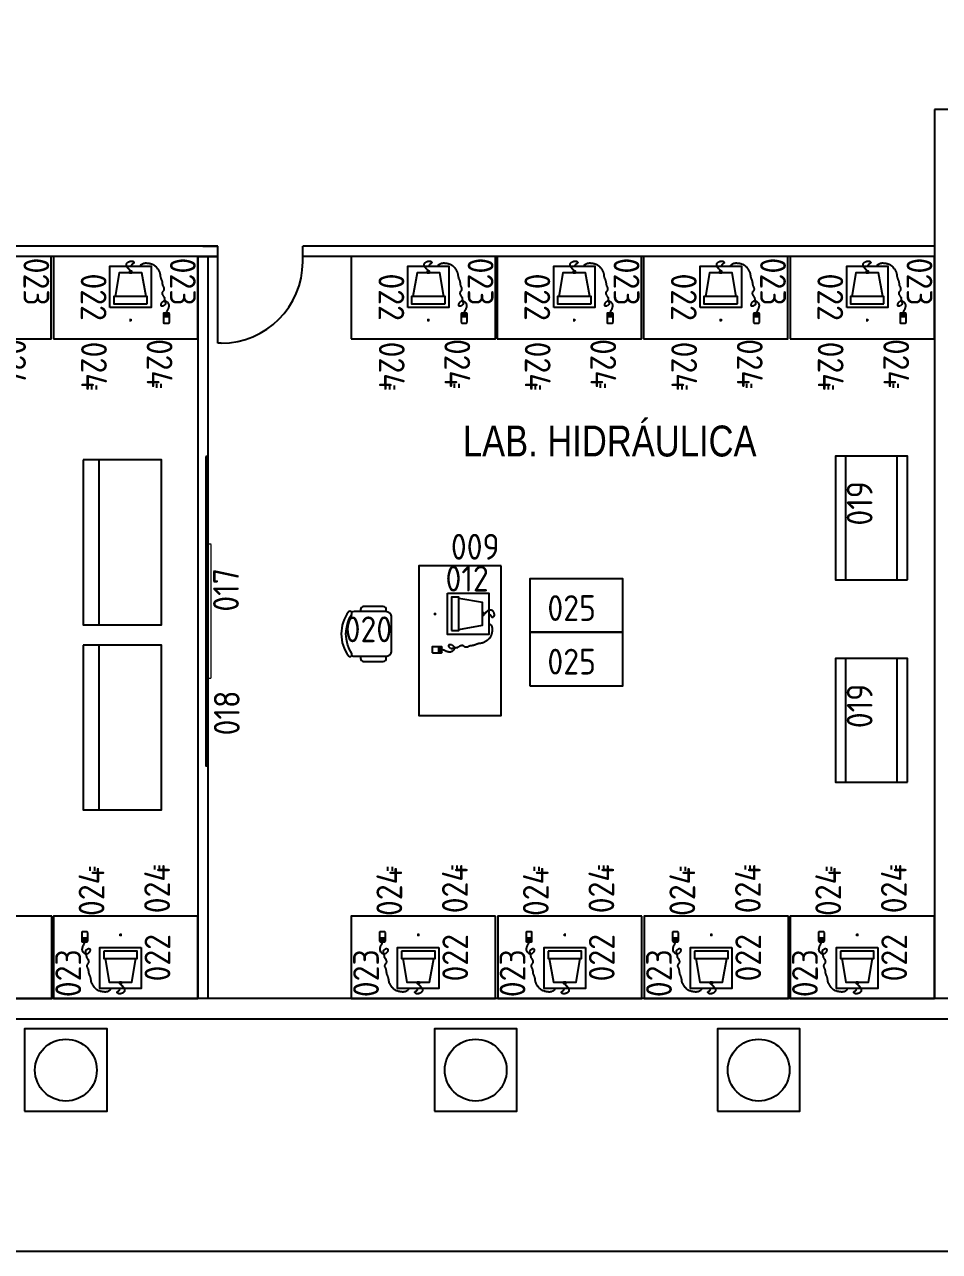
# Model space of a CAD drawing. Header units: millimetres. Extents: x 18768 to 1484868, y -11027 to 520152.
# Drawn here: x 1420525 to 1429404, y 136290 to 148195 of the extents above; entities that cross this region are included whole.
import ezdxf
from ezdxf.enums import TextEntityAlignment as Align

# ---------------------------------------------------------------- set-up
doc = ezdxf.new("R2010")
doc.units = ezdxf.units.MM
doc.linetypes.add('HIDDEN', pattern=[0.375, 0.25, -0.125])
for name, color, linetype in [('L025-CONTORNO', 7, 'Continuous'), ('L025-TEXTO', 7, 'Continuous'), ('L035-ARRANJO-ADQUIRIR', 102, 'Continuous'), ('L035-ARRANJO-EXISTENTE', 180, 'Continuous'), ('L035-TEXTO', 40, 'Continuous'), ('PAREDES', 7, 'Continuous')]:
    doc.layers.add(name, color=color, linetype=linetype)
doc.layers.add('L035-DEMOLIÇÃO', color=40, linetype='Continuous', plot=False)
doc.styles.add('ISO-CP--25', font='isocp.shx', dxfattribs={"height": 250})
doc.styles.get("Standard").update_dxf_attribs({"font": 'arial.ttf'})

# ---------------------------------------------------------------- blocks, each defined once
blk = doc.blocks.new('BL_SENAI_id9370710520')
at = {"layer": 'L035-ARRANJO-ADQUIRIR', "color": 0}
for p, q in [((499, 247), (499, 164)), ((502, 247), (502, 224)), ((519, 247), (502, 247)), ((550, 253), (506, 253)), ((519, 224), (519, 247)), ((520, 247), (520, 224)), ((536, 247), (520, 247)), ((536, 224), (536, 247)), ((538, 247), (538, 224)), ((554, 247), (538, 247)), ((554, 224), (554, 247)), ((557, 164), (557, 247)), ((193, 186), (169, 186)), ((181, 174), (181, 198)), ((499, 221), (557, 221)), ((499, 220), (557, 220)), ((502, 224), (519, 224)), ((506, 157), (550, 157)), ((520, 224), (536, 224)), ((538, 224), (554, 224))]:
    blk.add_line(p, q, dxfattribs=at)
for points in [[(181, 660), (180, 665), (178, 669), (175, 672), (173, 675), (170, 677), (168, 678), (165, 679), (163, 681), (162, 682), (161, 683), (160, 685), (160, 686), (159, 688), (159, 689), (159, 690), (158, 691), (157, 692), (156, 693), (154, 694), (152, 695), (151, 696), (149, 697), (147, 699), (146, 701), (144, 703), (143, 706), (142, 709), (141, 712), (141, 716), (141, 719), (141, 723), (141, 726), (141, 729), (142, 732), (143, 735), (145, 737), (146, 740), (148, 742), (150, 744), (152, 746), (154, 747), (156, 749), (159, 750), (161, 751), (163, 752), (166, 753), (168, 754), (170, 755), (172, 755), (174, 756), (176, 757), (178, 757), (180, 758), (181, 758), (183, 758), (185, 759), (186, 759), (188, 759), (190, 759), (191, 759), (193, 759), (195, 759), (196, 758), (198, 758), (200, 757), (202, 757), (203, 756), (205, 755), (206, 754), (208, 753), (209, 751), (210, 750), (211, 749), (212, 748), (213, 746), (214, 745), (214, 744), (214, 743), (214, 742), (214, 741), (213, 739), (212, 738), (211, 737), (210, 737), (209, 736), (208, 735), (206, 734), (205, 733), (204, 732), (202, 732), (201, 731), (199, 730), (198, 729), (196, 728), (195, 727), (194, 726), (193, 724), (192, 723), (191, 721), (190, 719), (189, 716), (187, 714), (184, 711), (181, 708)], [(276, 708), (280, 717), (284, 724), (290, 729), (296, 733), (302, 736), (308, 738), (315, 740), (321, 740), (327, 741), (334, 741), (340, 740), (345, 740), (351, 739), (357, 738), (362, 737), (368, 736), (374, 735), (379, 733), (385, 731), (390, 730), (395, 728), (400, 725), (405, 723), (410, 720), (414, 716), (418, 713), (422, 709), (426, 705), (430, 700), (434, 696), (437, 691), (441, 686), (444, 681), (448, 676), (451, 670), (454, 665), (457, 659), (460, 654), (462, 649), (464, 644), (465, 639), (466, 634), (467, 629), (467, 624), (468, 619), (469, 614), (469, 610), (470, 605), (472, 600), (473, 595), (475, 590), (477, 586), (479, 581), (481, 575), (483, 570), (485, 565), (486, 560), (487, 554), (488, 549), (489, 544), (489, 538), (490, 533), (491, 528), (492, 524), (493, 519), (495, 515), (497, 511), (499, 507), (500, 504), (502, 500), (503, 497), (504, 494), (504, 490), (504, 487), (504, 484), (503, 480), (502, 477), (501, 474), (499, 471), (498, 469), (496, 466), (494, 464), (492, 461), (490, 459), (489, 456), (488, 454), (487, 451), (486, 448), (487, 445), (487, 441), (488, 438), (490, 434), (492, 431), (493, 427), (495, 424), (497, 420), (499, 417), (501, 415), (503, 412), (505, 410), (506, 408), (507, 406), (508, 405), (509, 404), (509, 404), (509, 403), (509, 403), (509, 403), (508, 403), (508, 402), (508, 401), (508, 398), (509, 395), (510, 391), (510, 387), (511, 382), (513, 377), (514, 372), (515, 366), (516, 362), (517, 357), (518, 354), (519, 350), (519, 347), (519, 344), (518, 341), (517, 338), (515, 335), (513, 333), (510, 330), (506, 327), (502, 325), (499, 323), (495, 321), (491, 320), (488, 320), (485, 320), (482, 321), (480, 322), (479, 324), (478, 326), (477, 329), (477, 332), (477, 334), (477, 337), (478, 341), (478, 344), (480, 347), (481, 350), (483, 353), (485, 356), (487, 359), (490, 362), (493, 365), (496, 368), (499, 370), (502, 372), (506, 373), (510, 373), (515, 372), (520, 371), (525, 369), (530, 366), (535, 362), (539, 358), (543, 353), (547, 348), (549, 342), (551, 336), (552, 330), (552, 324), (551, 318), (550, 312), (548, 306), (546, 300), (544, 294), (541, 289), (538, 284), (536, 278), (533, 273), (531, 268), (529, 262), (528, 256), (528, 253)], [(331, 415), (291, 645), (71, 645), (31, 415)]]:
    blk.add_lwpolyline(points, dxfattribs=at)
for points in [[(-19, 308), (-19, 708), (381, 708), (381, 308)], [(170, 645), (192, 645), (192, 660), (170, 660)], [(343, 345), (343, 415), (18, 415), (18, 345)]]:
    blk.add_lwpolyline(points, close=True, dxfattribs=at)
for centre, start, end in [((506, 247), 90, 180), ((550, 247), 0, 90), ((506, 164), 180, 270), ((550, 164), 270, 0)]:
    blk.add_arc(centre, 6.72, start, end, dxfattribs=at)
at = {"layer": 'L025-TEXTO', "style": 'ISO-CP--25'}
blk.add_attdef('rmp_mt_codmaterial', (15, 15), '', height=40, dxfattribs=at)
at = {"layer": 'L025-TEXTO', "style": 'ISO-CP--25', "flags": 1}
for tag in ['rmp_mt_nomeunid', 'rmp_mt_potencia', 'rmp_mt_cod']:
    blk.add_attdef(tag, (15, 15), '', height=40, dxfattribs=at)
blk = doc.blocks.new('BL_SENAI_id9320221140')
at = {"layer": 'L025-CONTORNO', "color": 0}
blk.add_lwpolyline([(570, -612), (570, 788), (-230, 788), (-230, -612)], close=True, dxfattribs=at)
at = {"layer": 'L025-TEXTO', "style": 'ISO-CP--25'}
blk.add_attdef('rmp_mt_codmaterial', (15, 15), '', height=40, dxfattribs=at)
at = {"layer": 'L025-TEXTO', "style": 'ISO-CP--25', "flags": 1}
for tag in ['rmp_mt_nomeunid', 'rmp_mt_potencia', 'rmp_mt_cod']:
    blk.add_attdef(tag, (15, 15), '', height=40, dxfattribs=at)
blk = doc.blocks.new('BL_SENAI_id9320210390')
at = {"layer": 'L035-ARRANJO-ADQUIRIR', "color": 0}
for p, q in [((154, -168), (154, -207)), ((199, -168), (199, -207))]:
    blk.add_line(p, q, dxfattribs=at)
at = {"layer": 'L025-TEXTO', "style": 'ISO-CP--25'}
blk.add_attdef('RMP_MT_NOMEUNID', (8, 8), '', height=250, dxfattribs=at)
at = {"layer": 'L025-TEXTO', "style": 'ISO-CP--25', "flags": 1}
for tag in ['RMP_MT_COD', 'RMP_MT_CODMATERIAL', 'RMP_MT_POTENCIA']:
    blk.add_attdef(tag, (8, 8), '', height=250, dxfattribs=at)
blk = doc.blocks.new('BL_SENAI_id9300159197')
at = {"layer": 'L025-CONTORNO', "color": 0, "linetype": 'HIDDEN', "lineweight": 9}
blk.add_lwpolyline([(-650, -50), (650, -50), (650, 0), (-650, 0)], close=True, dxfattribs=at)
at = {"layer": 'L025-TEXTO', "lineweight": 9, "style": 'ISO-CP--25'}
blk.add_attdef('rmp_mt_codmaterial', (15, 15), '', height=40, dxfattribs=at)
at = {"layer": 'L025-TEXTO', "lineweight": 9, "style": 'ISO-CP--25', "flags": 1}
for tag in ['rmp_mt_nomeunid', 'rmp_mt_potencia', 'rmp_mt_cod']:
    blk.add_attdef(tag, (15, 15), '', height=40, dxfattribs=at)
blk = doc.blocks.new('BL_SENAI_id9320290690')
at = {"layer": 'L025-CONTORNO', "color": 0}
blk.add_lwpolyline([(-3131, 134), (-131, 134), (-131, 152), (-3131, 152)], close=True, dxfattribs=at)
at = {"layer": 'L025-TEXTO', "style": 'ISO-CP--25'}
blk.add_attdef('rmp_mt_codmaterial', (15, 15), '', height=40, dxfattribs=at)
at = {"layer": 'L025-TEXTO', "style": 'ISO-CP--25', "flags": 1}
for tag in ['rmp_mt_nomeunid', 'rmp_mt_potencia', 'rmp_mt_cod']:
    blk.add_attdef(tag, (15, 15), '', height=40, dxfattribs=at)
blk = doc.blocks.new('BL_SENAI_id9320210400')
at = {"layer": 'L035-ARRANJO-ADQUIRIR', "color": 0}
for points in [[(-690, 550, -0.290756), (-310, 550, 0.829608), (-284, 579, 0.333333), (-716, 579, 0.829608), (-690, 550)], [(-710, 550, 0.129448), (-717, 523), (-717, 219, 0.414214), (-663, 164), (-338, 164, 0.414214), (-284, 219), (-284, 525, 0.120944), (-290, 550)], [(-717, 464), (-737, 464, 0.414214), (-767, 434), (-767, 244, 0.414214), (-737, 214), (-717, 214)], [(-284, 214), (-264, 214, 0.414214), (-234, 244), (-234, 434, 0.414214), (-264, 464), (-284, 464)]]:
    blk.add_lwpolyline(points, format="xyb", dxfattribs=at)
at = {"layer": 'L025-TEXTO', "style": 'ISO-CP--25'}
blk.add_attdef('rmp_mt_codmaterial', (15, 15), '', height=40, dxfattribs=at)
at = {"layer": 'L025-TEXTO', "style": 'ISO-CP--25', "flags": 1}
for tag in ['rmp_mt_nomeunid', 'rmp_mt_potencia', 'rmp_mt_cod']:
    blk.add_attdef(tag, (15, 15), '', height=40, dxfattribs=at)
blk = doc.blocks.new('BL_SENAI_id9320230440')
at = {"layer": 'L035-ARRANJO-ADQUIRIR', "color": 0}
blk.add_lwpolyline([(0, 520), (-900, 520), (-900, 0), (0, 0)], close=True, dxfattribs=at)
at = {"layer": 'L025-TEXTO', "style": 'ISO-CP--25'}
blk.add_attdef('rmp_mt_codmaterial', (15, 15), '', height=40, dxfattribs=at)
at = {"layer": 'L025-TEXTO', "style": 'ISO-CP--25', "flags": 1}
for tag in ['rmp_mt_nomeunid', 'rmp_mt_potencia', 'rmp_mt_cod']:
    blk.add_attdef(tag, (15, 15), '', height=40, dxfattribs=at)
blk = doc.blocks.new('BL_SENAI_id9370710510')
at = {"layer": 'L035-ARRANJO-ADQUIRIR', "color": 0}
for p, q in [((491, 168), (491, 85)), ((491, 142), (549, 142)), ((491, 141), (549, 141)), ((495, 168), (495, 145)), ((511, 168), (495, 168)), ((495, 145), (511, 145)), ((542, 174), (498, 174)), ((511, 145), (511, 168)), ((529, 168), (512, 168)), ((512, 168), (512, 145)), ((512, 145), (529, 145)), ((529, 145), (529, 168)), ((530, 168), (530, 145)), ((546, 168), (530, 168)), ((530, 145), (546, 145)), ((546, 145), (546, 168)), ((549, 85), (549, 168)), ((185, 107), (161, 107)), ((173, 95), (173, 119)), ((498, 78), (542, 78))]:
    blk.add_line(p, q, dxfattribs=at)
for points in [[(-27, 229), (-27, 629), (373, 629), (373, 229)], [(162, 566), (184, 566), (184, 581), (162, 581)], [(335, 266), (335, 336), (10, 336), (10, 266)]]:
    blk.add_lwpolyline(points, close=True, dxfattribs=at)
for points in [[(173, 581), (172, 586), (170, 590), (168, 593), (165, 596), (162, 598), (160, 599), (158, 600), (156, 602), (154, 603), (153, 604), (152, 606), (152, 607), (152, 609), (151, 610), (151, 611), (150, 612), (149, 613), (148, 614), (146, 615), (145, 616), (143, 617), (141, 618), (139, 620), (138, 622), (136, 624), (135, 627), (134, 630), (133, 633), (133, 637), (133, 640), (133, 644), (133, 647), (134, 650), (134, 653), (135, 656), (137, 658), (138, 661), (140, 663), (142, 665), (144, 667), (146, 668), (148, 670), (151, 671), (153, 672), (156, 673), (158, 674), (160, 675), (162, 676), (164, 676), (166, 677), (168, 678), (170, 678), (172, 679), (174, 679), (175, 679), (177, 680), (179, 680), (180, 680), (182, 680), (183, 680), (185, 680), (187, 680), (189, 679), (190, 679), (192, 678), (194, 678), (195, 677), (197, 676), (199, 675), (200, 674), (201, 672), (203, 671), (204, 670), (205, 669), (205, 667), (206, 666), (206, 665), (206, 664), (206, 663), (206, 662), (205, 660), (205, 659), (204, 658), (203, 658), (201, 657), (200, 656), (199, 655), (197, 654), (196, 653), (194, 653), (193, 652), (191, 651), (190, 650), (189, 649), (187, 648), (186, 647), (185, 645), (184, 644), (183, 642), (182, 640), (181, 637), (179, 635), (176, 632), (173, 629)], [(268, 629), (272, 638), (277, 645), (282, 650), (288, 655), (294, 657), (300, 659), (307, 661), (313, 661), (320, 662), (326, 662), (332, 661), (338, 661), (343, 660), (349, 659), (355, 658), (360, 657), (366, 656), (371, 654), (377, 652), (382, 651), (387, 649), (392, 646), (397, 644), (402, 641), (406, 637), (411, 634), (415, 630), (419, 626), (422, 621), (426, 617), (430, 612), (433, 607), (437, 602), (440, 597), (443, 591), (447, 586), (449, 580), (452, 575), (454, 570), (456, 565), (457, 560), (458, 555), (459, 550), (460, 545), (460, 540), (461, 535), (461, 531), (462, 526), (464, 521), (466, 516), (467, 511), (470, 507), (472, 502), (474, 496), (475, 491), (477, 486), (478, 481), (479, 475), (480, 470), (481, 465), (481, 459), (482, 454), (483, 449), (484, 445), (486, 440), (487, 436), (489, 432), (491, 428), (492, 425), (494, 421), (495, 418), (496, 415), (496, 411), (496, 408), (496, 405), (495, 402), (494, 398), (493, 395), (492, 393), (490, 390), (488, 387), (486, 385), (484, 382), (482, 380), (481, 377), (480, 375), (479, 372), (479, 369), (479, 366), (479, 362), (481, 359), (482, 355), (484, 352), (486, 348), (488, 345), (490, 342), (492, 338), (493, 336), (495, 333), (497, 331), (498, 329), (499, 327), (500, 326), (501, 325), (501, 325), (501, 324), (501, 324), (501, 324), (501, 324), (500, 323), (500, 322), (501, 319), (501, 316), (502, 312), (503, 308), (504, 303), (505, 298), (506, 293), (507, 287), (508, 283), (509, 278), (510, 275), (511, 271), (511, 268), (511, 265), (510, 262), (509, 259), (507, 257), (505, 254), (502, 251), (498, 248), (495, 246), (491, 244), (487, 242), (483, 241), (480, 241), (477, 241), (475, 242), (473, 243), (471, 245), (470, 247), (469, 250), (469, 253), (469, 256), (469, 259), (470, 262), (471, 265), (472, 268), (473, 271), (475, 274), (477, 277), (479, 280), (482, 283), (485, 286), (488, 289), (491, 291), (495, 293), (498, 294), (503, 294), (507, 293), (512, 292), (517, 290), (522, 287), (527, 283), (531, 279), (536, 274), (539, 269), (542, 263), (543, 257), (544, 251), (544, 245), (543, 239), (542, 233), (540, 227), (538, 221), (536, 216), (533, 210), (530, 205), (528, 199), (525, 194), (523, 189), (521, 183), (520, 177), (520, 174)], [(323, 336), (283, 566), (63, 566), (23, 336)]]:
    blk.add_lwpolyline(points, dxfattribs=at)
for centre, start, end in [((498, 168), 90, 180), ((542, 168), 0, 90), ((498, 85), 180, 270), ((542, 85), 270, 0)]:
    blk.add_arc(centre, 6.72, start, end, dxfattribs=at)
at = {"layer": 'L025-TEXTO', "style": 'ISO-CP--25'}
blk.add_attdef('rmp_mt_codmaterial', (15, 15), '', height=40, dxfattribs=at)
at = {"layer": 'L025-TEXTO', "style": 'ISO-CP--25', "flags": 1}
for tag in ['rmp_mt_nomeunid', 'rmp_mt_potencia', 'rmp_mt_cod']:
    blk.add_attdef(tag, (15, 15), '', height=40, dxfattribs=at)
blk = doc.blocks.new('BL_SENAI_id9320220810')
at = {"layer": 'L025-CONTORNO', "color": 0}
blk.add_lwpolyline([(-688, 238), (112, 238), (112, 1688), (-688, 1688)], close=True, dxfattribs=at)
at = {"layer": 'L025-TEXTO', "style": 'ISO-CP--25'}
blk.add_attdef('rmp_mt_codmaterial', (15, 15), '', height=40, dxfattribs=at)
at = {"layer": 'L025-TEXTO', "style": 'ISO-CP--25', "flags": 1}
for tag in ['rmp_mt_nomeunid', 'rmp_mt_potencia', 'rmp_mt_cod']:
    blk.add_attdef(tag, (15, 15), '', height=40, dxfattribs=at)
blk = doc.blocks.new('BL_SENAI_id9380320060')
at = {"layer": 'L025-CONTORNO', "color": 0}
for p, q in [((-510, 275), (690, 275)), ((-510, -225), (690, -225))]:
    blk.add_line(p, q, dxfattribs=at)
blk.add_lwpolyline([(-510, -325), (690, -325), (690, 375), (-510, 375)], close=True, dxfattribs=at)
at = {"layer": 'L025-TEXTO', "style": 'ISO-CP--25'}
blk.add_attdef('rmp_mt_codmaterial', (15, 15), '', height=40, dxfattribs=at)
at = {"layer": 'L025-TEXTO', "style": 'ISO-CP--25', "flags": 1}
for tag in ['rmp_mt_nomeunid', 'rmp_mt_potencia', 'rmp_mt_cod']:
    blk.add_attdef(tag, (15, 15), '', height=40, dxfattribs=at)

msp = doc.modelspace()

# ---------------------------------------------------------------- linework, layer by layer
at = {"layer": 'DEFPOINTS'}
for p, q in [((1429507.926, 147369.597), (1429354.298, 147369.6)), ((1422254.298, 146043.6), (1422399.276, 146043.6)), ((1422205.009, 145944.6), (1422399.276, 145944.6)), ((1422434.276, 145103.6), (1422399.276, 145103.6))]:
    msp.add_line(p, q, dxfattribs=at)
at = {"layer": 'L035-ARRANJO-ADQUIRIR'}
for points in [[(1420525.891, 137649.648), (1421325.891, 137649.648), (1421325.891, 138449.648), (1420525.891, 138449.648)], [(1424503.569, 137649.648), (1425303.569, 137649.648), (1425303.569, 138449.648), (1424503.569, 138449.648)], [(1427249.342, 137649.648), (1428049.342, 137649.648), (1428049.342, 138449.648), (1427249.342, 138449.648)]]:
    msp.add_lwpolyline(points, close=True, dxfattribs=at)
for centre in [(1420925.891, 138049.648), (1424903.569, 138049.648), (1427649.342, 138049.648)]:
    msp.add_circle(centre, 300, dxfattribs=at)
at = {"layer": 'L035-ARRANJO-EXISTENTE'}
for p, q in [((1421244.664, 143969.969), (1421244.664, 142369.969)), ((1421244.664, 142174.077), (1421244.664, 140574.077))]:
    msp.add_line(p, q, dxfattribs=at)
for points in [[(1421094.664, 143969.969), (1421094.664, 142369.969), (1421854.664, 142369.969), (1421854.664, 143969.969)], [(1421094.664, 142174.077), (1421094.664, 140574.077), (1421854.664, 140574.077), (1421854.664, 142174.077)]]:
    msp.add_lwpolyline(points, close=True, dxfattribs=at)
at = {"layer": 'L035-DEMOLIÇÃO', "linetype": 'ByBlock', "lineweight": -2}
msp.add_lwpolyline([(1437540.298, 136290.012), (1345642.017, 136290.012), (1345642.017, 173818.605), (1437540.298, 173818.605)], close=True, dxfattribs=at)
at = {"layer": 'PAREDES'}
for p, q in [((1429354.298, 147369.6), (1429354.298, 138744.6)), ((1429354.298, 146244.6), (1429354.298, 138744.6)), ((1422399.276, 146043.6), (1416073.261, 146043.6)), ((1422399.276, 145103.6), (1422399.276, 146043.6)), ((1423224.276, 145893.6), (1423224.276, 146043.6)), ((1429354.298, 146043.6), (1423224.276, 146043.6)), ((1422399.276, 145944.6), (1416073.261, 145944.6)), ((1422205.009, 145944.6), (1422205.009, 138744.6)), ((1422205.009, 145944.6), (1422205.009, 138744.6)), ((1422304.009, 145944.6), (1422304.009, 138744.6)), ((1422304.009, 145944.6), (1422304.009, 138744.6)), ((1429354.298, 145944.6), (1423224.276, 145944.6)), ((1421953.298, 138744.6), (1405003.71, 138744.6)), ((1436753.298, 138744.6), (1421953.298, 138744.6)), ((1436753.298, 138744.6), (1421953.298, 138744.6)), ((1421953.298, 138544.6), (1404996.062, 138544.6)), ((1436953.298, 138544.6), (1421953.298, 138544.6)), ((1436953.298, 138544.6), (1421953.298, 138544.6)), ((1436953.298, 138544.6), (1421953.298, 138544.6))]:
    msp.add_line(p, q, dxfattribs=at)
msp.add_arc((1422434.276, 145893.6), 790, 270, 0, dxfattribs=at)

# ---------------------------------------------------------------- block references
at = {"layer": 'L035-ARRANJO-ADQUIRIR'}
ref = msp.add_blockref('BL_SENAI_id9320221140', (1419995.408, 145714.6), dxfattribs=dict(at, rotation=270))
ref.add_attrib('rmp_mt_codmaterial', '023', dxfattribs={"layer": 'L025-TEXTO', "height": 250, "rotation": 270, "style": 'ISO-CP--25'}).set_placement((1420639.659, 145699.6), align=Align.MIDDLE)
ref = msp.add_blockref('BL_SENAI_id9320221140', (1421417.009, 145714.6), dxfattribs=dict(at, rotation=270))
ref.add_attrib('rmp_mt_codmaterial', '023', dxfattribs={"layer": 'L025-TEXTO', "height": 250, "rotation": 270, "style": 'ISO-CP--25'}).set_placement((1422061.259, 145699.6), align=Align.MIDDLE)
ref = msp.add_blockref('BL_SENAI_id9370710520', (1421372.977, 145140.826), dxfattribs=at)
ref.add_attrib('rmp_mt_codmaterial', '022', dxfattribs={"layer": 'L025-TEXTO', "height": 250, "rotation": 270, "style": 'ISO-CP--25'}).set_placement((1421195.185, 145549.422), align=Align.MIDDLE)
ref = msp.add_blockref('BL_SENAI_id9320221140', (1424306.784, 145714.6), dxfattribs=dict(at, rotation=270))
ref.add_attrib('rmp_mt_codmaterial', '023', dxfattribs={"layer": 'L025-TEXTO', "height": 250, "rotation": 270, "style": 'ISO-CP--25'}).set_placement((1424951.035, 145699.6), align=Align.MIDDLE)
ref = msp.add_blockref('BL_SENAI_id9370710520', (1424262.752, 145140.826), dxfattribs=at)
ref.add_attrib('rmp_mt_codmaterial', '022', dxfattribs={"layer": 'L025-TEXTO', "height": 250, "rotation": 270, "style": 'ISO-CP--25'}).set_placement((1424084.961, 145549.422), align=Align.MIDDLE)
ref = msp.add_blockref('BL_SENAI_id9320221140', (1425723.096, 145714.6), dxfattribs=dict(at, rotation=270))
ref.add_attrib('rmp_mt_codmaterial', '023', dxfattribs={"layer": 'L025-TEXTO', "height": 250, "rotation": 270, "style": 'ISO-CP--25'}).set_placement((1426367.347, 145699.6), align=Align.MIDDLE)
ref = msp.add_blockref('BL_SENAI_id9370710520', (1425679.064, 145140.826), dxfattribs=at)
ref.add_attrib('rmp_mt_codmaterial', '022', dxfattribs={"layer": 'L025-TEXTO', "height": 250, "rotation": 270, "style": 'ISO-CP--25'}).set_placement((1425501.273, 145549.422), align=Align.MIDDLE)
ref = msp.add_blockref('BL_SENAI_id9320221140', (1427144.697, 145714.6), dxfattribs=dict(at, rotation=270))
ref.add_attrib('rmp_mt_codmaterial', '023', dxfattribs={"layer": 'L025-TEXTO', "height": 250, "rotation": 270, "style": 'ISO-CP--25'}).set_placement((1427788.948, 145699.6), align=Align.MIDDLE)
ref = msp.add_blockref('BL_SENAI_id9370710520', (1427100.665, 145140.826), dxfattribs=at)
ref.add_attrib('rmp_mt_codmaterial', '022', dxfattribs={"layer": 'L025-TEXTO', "height": 250, "rotation": 270, "style": 'ISO-CP--25'}).set_placement((1426922.874, 145549.422), align=Align.MIDDLE)
ref = msp.add_blockref('BL_SENAI_id9320221140', (1428566.298, 145714.6), dxfattribs=dict(at, rotation=270))
ref.add_attrib('rmp_mt_codmaterial', '023', dxfattribs={"layer": 'L025-TEXTO', "height": 250, "rotation": 270, "style": 'ISO-CP--25'}).set_placement((1429210.548, 145699.6), align=Align.MIDDLE)
ref = msp.add_blockref('BL_SENAI_id9370710520', (1428522.265, 145140.826), dxfattribs=at)
ref.add_attrib('rmp_mt_codmaterial', '022', dxfattribs={"layer": 'L025-TEXTO', "height": 250, "rotation": 270, "style": 'ISO-CP--25'}).set_placement((1428344.474, 145549.422), align=Align.MIDDLE)
ref = msp.add_blockref('BL_SENAI_id9320210390', (1420228.288, 144875.547), dxfattribs=at)
ref.add_attrib('RMP_MT_NOMEUNID', '024', dxfattribs={"layer": 'L025-TEXTO', "height": 250, "rotation": 270, "style": 'ISO-CP--25'}).set_placement((1420413.774, 144906.966), align=Align.MIDDLE)
ref = msp.add_blockref('BL_SENAI_id9320210390', (1421649.889, 144875.547), dxfattribs=at)
ref.add_attrib('RMP_MT_NOMEUNID', '024', dxfattribs={"layer": 'L025-TEXTO', "height": 250, "rotation": 270, "style": 'ISO-CP--25'}).set_placement((1421835.374, 144906.966), align=Align.MIDDLE)
ref = msp.add_blockref('BL_SENAI_id9320210390', (1424539.664, 144875.547), dxfattribs=at)
ref.add_attrib('RMP_MT_NOMEUNID', '024', dxfattribs={"layer": 'L025-TEXTO', "height": 250, "rotation": 270, "style": 'ISO-CP--25'}).set_placement((1424725.15, 144906.966), align=Align.MIDDLE)
ref = msp.add_blockref('BL_SENAI_id9320210390', (1425955.976, 144875.547), dxfattribs=at)
ref.add_attrib('RMP_MT_NOMEUNID', '024', dxfattribs={"layer": 'L025-TEXTO', "height": 250, "rotation": 270, "style": 'ISO-CP--25'}).set_placement((1426141.462, 144906.966), align=Align.MIDDLE)
ref = msp.add_blockref('BL_SENAI_id9320210390', (1427377.577, 144875.547), dxfattribs=at)
ref.add_attrib('RMP_MT_NOMEUNID', '024', dxfattribs={"layer": 'L025-TEXTO', "height": 250, "rotation": 270, "style": 'ISO-CP--25'}).set_placement((1427563.063, 144906.966), align=Align.MIDDLE)
ref = msp.add_blockref('BL_SENAI_id9320210390', (1428799.177, 144875.547), dxfattribs=at)
ref.add_attrib('RMP_MT_NOMEUNID', '024', dxfattribs={"layer": 'L025-TEXTO', "height": 250, "rotation": 270, "style": 'ISO-CP--25'}).set_placement((1428984.663, 144906.966), align=Align.MIDDLE)
ref = msp.add_blockref('BL_SENAI_id9320210390', (1421021.685, 144859.929), dxfattribs=at)
ref.add_attrib('RMP_MT_NOMEUNID', '024', dxfattribs={"layer": 'L025-TEXTO', "height": 250, "rotation": 270, "style": 'ISO-CP--25'}).set_placement((1421199.144, 144880.096), align=Align.MIDDLE)
ref = msp.add_blockref('BL_SENAI_id9320210390', (1423911.46, 144859.929), dxfattribs=at)
ref.add_attrib('RMP_MT_NOMEUNID', '024', dxfattribs={"layer": 'L025-TEXTO', "height": 250, "rotation": 270, "style": 'ISO-CP--25'}).set_placement((1424088.919, 144880.096), align=Align.MIDDLE)
ref = msp.add_blockref('BL_SENAI_id9320210390', (1425327.773, 144859.929), dxfattribs=at)
ref.add_attrib('RMP_MT_NOMEUNID', '024', dxfattribs={"layer": 'L025-TEXTO', "height": 250, "rotation": 270, "style": 'ISO-CP--25'}).set_placement((1425505.232, 144880.096), align=Align.MIDDLE)
ref = msp.add_blockref('BL_SENAI_id9320210390', (1426749.373, 144859.929), dxfattribs=at)
ref.add_attrib('RMP_MT_NOMEUNID', '024', dxfattribs={"layer": 'L025-TEXTO', "height": 250, "rotation": 270, "style": 'ISO-CP--25'}).set_placement((1426926.832, 144880.096), align=Align.MIDDLE)
ref = msp.add_blockref('BL_SENAI_id9320210390', (1428170.974, 144859.929), dxfattribs=at)
ref.add_attrib('RMP_MT_NOMEUNID', '024', dxfattribs={"layer": 'L025-TEXTO', "height": 250, "rotation": 270, "style": 'ISO-CP--25'}).set_placement((1428348.433, 144880.096), align=Align.MIDDLE)
ref = msp.add_blockref('BL_SENAI_id9320290690', (1422151.619, 140872.398), dxfattribs=dict(at, rotation=270))
ref.add_attrib('rmp_mt_codmaterial', '018', dxfattribs={"layer": 'L025-TEXTO', "height": 250, "rotation": 90, "style": 'ISO-CP--25'}).set_placement((1422487.274, 141514.456), align=Align.MIDDLE)
ref = msp.add_blockref('BL_SENAI_id9380320060', (1428769.276, 143317.733), dxfattribs=dict(at, rotation=90))
ref.add_attrib('rmp_mt_codmaterial', '019', (1428754.276, 143332.733), dxfattribs={"layer": 'L025-TEXTO', "height": 250, "rotation": 90, "style": 'ISO-CP--25'})
ref = msp.add_blockref('BL_SENAI_id9320220810', (1424462.955, 143179.624), dxfattribs=dict(at, rotation=180))
ref.add_attrib('rmp_mt_codmaterial', '009', dxfattribs={"layer": 'L025-TEXTO', "height": 250, "style": 'ISO-CP--25'}).set_placement((1424898.386, 143002.478), align=Align.CENTER)
ref = msp.add_blockref('BL_SENAI_id9300159197', (1422286.009, 142503.331), dxfattribs=dict(at, rotation=90))
ref.add_attrib('rmp_mt_codmaterial', '017', dxfattribs={"layer": 'L025-TEXTO', "lineweight": 9, "height": 250, "rotation": 90, "style": 'ISO-CP--25'}).set_placement((1422479.675, 142709.419), align=Align.MIDDLE)
ref = msp.add_blockref('BL_SENAI_id9370710510', (1424401.987, 142648.821), dxfattribs=dict(at, rotation=270))
ref.add_attrib('rmp_mt_codmaterial', '012', dxfattribs={"layer": 'L025-TEXTO', "height": 250, "style": 'ISO-CP--25'}).set_placement((1424819.865, 142818.403), align=Align.MIDDLE)
ref = msp.add_blockref('BL_SENAI_id9320230440', (1425429.689, 142817.313), dxfattribs=dict(at, rotation=180))
ref.add_attrib('rmp_mt_codmaterial', '025', dxfattribs={"layer": 'L025-TEXTO', "height": 250, "style": 'ISO-CP--25'}).set_placement((1425834.236, 142532.995), align=Align.MIDDLE)
ref = msp.add_blockref('BL_SENAI_id9320210400', (1424249.556, 142781.828), dxfattribs=dict(at, rotation=90))
ref.add_attrib('rmp_mt_codmaterial', '020', dxfattribs={"layer": 'L025-TEXTO', "height": 250, "style": 'ISO-CP--25'}).set_placement((1423861.994, 142326.398), align=Align.MIDDLE)
ref = msp.add_blockref('BL_SENAI_id9320230440', (1425429.689, 142297.313), dxfattribs=dict(at, rotation=180))
ref.add_attrib('rmp_mt_codmaterial', '025', dxfattribs={"layer": 'L025-TEXTO', "height": 250, "style": 'ISO-CP--25'}).set_placement((1425834.236, 142012.995), align=Align.MIDDLE)
ref = msp.add_blockref('BL_SENAI_id9380320060', (1428769.276, 141351.976), dxfattribs=dict(at, rotation=90))
ref.add_attrib('rmp_mt_codmaterial', '019', (1428754.276, 141366.976), dxfattribs={"layer": 'L025-TEXTO', "height": 250, "rotation": 90, "style": 'ISO-CP--25'})
ref = msp.add_blockref('BL_SENAI_id9320210390', (1421360.129, 139813.652), dxfattribs=dict(at, rotation=180))
ref.add_attrib('RMP_MT_NOMEUNID', '024', dxfattribs={"layer": 'L025-TEXTO', "height": 250, "rotation": 90, "style": 'ISO-CP--25'}).set_placement((1421174.643, 139782.234), align=Align.MIDDLE)
ref = msp.add_blockref('BL_SENAI_id9320210390', (1421988.332, 139829.271), dxfattribs=dict(at, rotation=180))
ref.add_attrib('RMP_MT_NOMEUNID', '024', dxfattribs={"layer": 'L025-TEXTO', "height": 250, "rotation": 90, "style": 'ISO-CP--25'}).set_placement((1421810.873, 139809.103), align=Align.MIDDLE)
ref = msp.add_blockref('BL_SENAI_id9320210390', (1424249.904, 139813.652), dxfattribs=dict(at, rotation=180))
ref.add_attrib('RMP_MT_NOMEUNID', '024', dxfattribs={"layer": 'L025-TEXTO', "height": 250, "rotation": 90, "style": 'ISO-CP--25'}).set_placement((1424064.418, 139782.234), align=Align.MIDDLE)
ref = msp.add_blockref('BL_SENAI_id9320210390', (1424878.108, 139829.271), dxfattribs=dict(at, rotation=180))
ref.add_attrib('RMP_MT_NOMEUNID', '024', dxfattribs={"layer": 'L025-TEXTO', "height": 250, "rotation": 90, "style": 'ISO-CP--25'}).set_placement((1424700.649, 139809.103), align=Align.MIDDLE)
ref = msp.add_blockref('BL_SENAI_id9320210390', (1425671.505, 139813.652), dxfattribs=dict(at, rotation=180))
ref.add_attrib('RMP_MT_NOMEUNID', '024', dxfattribs={"layer": 'L025-TEXTO', "height": 250, "rotation": 90, "style": 'ISO-CP--25'}).set_placement((1425486.019, 139782.234), align=Align.MIDDLE)
ref = msp.add_blockref('BL_SENAI_id9320210390', (1426299.708, 139829.271), dxfattribs=dict(at, rotation=180))
ref.add_attrib('RMP_MT_NOMEUNID', '024', dxfattribs={"layer": 'L025-TEXTO', "height": 250, "rotation": 90, "style": 'ISO-CP--25'}).set_placement((1426122.249, 139809.103), align=Align.MIDDLE)
ref = msp.add_blockref('BL_SENAI_id9320210390', (1427093.105, 139813.652), dxfattribs=dict(at, rotation=180))
ref.add_attrib('RMP_MT_NOMEUNID', '024', dxfattribs={"layer": 'L025-TEXTO', "height": 250, "rotation": 90, "style": 'ISO-CP--25'}).set_placement((1426907.62, 139782.234), align=Align.MIDDLE)
ref = msp.add_blockref('BL_SENAI_id9320210390', (1427721.309, 139829.271), dxfattribs=dict(at, rotation=180))
ref.add_attrib('RMP_MT_NOMEUNID', '024', dxfattribs={"layer": 'L025-TEXTO', "height": 250, "rotation": 90, "style": 'ISO-CP--25'}).set_placement((1427543.85, 139809.103), align=Align.MIDDLE)
ref = msp.add_blockref('BL_SENAI_id9320210390', (1428509.418, 139813.652), dxfattribs=dict(at, rotation=180))
ref.add_attrib('RMP_MT_NOMEUNID', '024', dxfattribs={"layer": 'L025-TEXTO', "height": 250, "rotation": 90, "style": 'ISO-CP--25'}).set_placement((1428323.932, 139782.234), align=Align.MIDDLE)
ref = msp.add_blockref('BL_SENAI_id9320210390', (1429137.621, 139829.271), dxfattribs=dict(at, rotation=180))
ref.add_attrib('RMP_MT_NOMEUNID', '024', dxfattribs={"layer": 'L025-TEXTO', "height": 250, "rotation": 90, "style": 'ISO-CP--25'}).set_placement((1428960.162, 139809.103), align=Align.MIDDLE)
ref = msp.add_blockref('BL_SENAI_id9320221140', (1420176.696, 138974.6), dxfattribs=dict(at, rotation=89.99999999999999))
ref.add_attrib('rmp_mt_codmaterial', '023', dxfattribs={"layer": 'L025-TEXTO', "height": 250, "rotation": 90, "style": 'ISO-CP--25'}).set_placement((1419532.445, 138989.6), align=Align.MIDDLE)
ref = msp.add_blockref('BL_SENAI_id9320221140', (1421593.009, 138974.6), dxfattribs=dict(at, rotation=89.99999999999999))
ref.add_attrib('rmp_mt_codmaterial', '023', dxfattribs={"layer": 'L025-TEXTO', "height": 250, "rotation": 90, "style": 'ISO-CP--25'}).set_placement((1420948.758, 138989.6), align=Align.MIDDLE)
ref = msp.add_blockref('BL_SENAI_id9320221140', (1424482.784, 138974.6), dxfattribs=dict(at, rotation=90))
ref.add_attrib('rmp_mt_codmaterial', '023', dxfattribs={"layer": 'L025-TEXTO', "height": 250, "rotation": 90, "style": 'ISO-CP--25'}).set_placement((1423838.533, 138989.6), align=Align.MIDDLE)
ref = msp.add_blockref('BL_SENAI_id9320221140', (1425904.385, 138974.6), dxfattribs=dict(at, rotation=90))
ref.add_attrib('rmp_mt_codmaterial', '023', dxfattribs={"layer": 'L025-TEXTO', "height": 250, "rotation": 90, "style": 'ISO-CP--25'}).set_placement((1425260.134, 138989.6), align=Align.MIDDLE)
ref = msp.add_blockref('BL_SENAI_id9320221140', (1427325.985, 138974.6), dxfattribs=dict(at, rotation=90))
ref.add_attrib('rmp_mt_codmaterial', '023', dxfattribs={"layer": 'L025-TEXTO', "height": 250, "rotation": 90, "style": 'ISO-CP--25'}).set_placement((1426681.734, 138989.6), align=Align.MIDDLE)
ref = msp.add_blockref('BL_SENAI_id9320221140', (1428742.298, 138974.6), dxfattribs=dict(at, rotation=90))
ref.add_attrib('rmp_mt_codmaterial', '023', dxfattribs={"layer": 'L025-TEXTO', "height": 250, "rotation": 90, "style": 'ISO-CP--25'}).set_placement((1428098.047, 138989.6), align=Align.MIDDLE)
ref = msp.add_blockref('BL_SENAI_id9370710520', (1421637.041, 139548.374), dxfattribs=dict(at, rotation=180))
ref.add_attrib('rmp_mt_codmaterial', '022', dxfattribs={"layer": 'L025-TEXTO', "height": 250, "rotation": 90, "style": 'ISO-CP--25'}).set_placement((1421814.832, 139139.777), align=Align.MIDDLE)
ref = msp.add_blockref('BL_SENAI_id9370710520', (1424526.816, 139548.374), dxfattribs=dict(at, rotation=180))
ref.add_attrib('rmp_mt_codmaterial', '022', dxfattribs={"layer": 'L025-TEXTO', "height": 250, "rotation": 90, "style": 'ISO-CP--25'}).set_placement((1424704.607, 139139.777), align=Align.MIDDLE)
ref = msp.add_blockref('BL_SENAI_id9370710520', (1425948.417, 139548.374), dxfattribs=dict(at, rotation=180))
ref.add_attrib('rmp_mt_codmaterial', '022', dxfattribs={"layer": 'L025-TEXTO', "height": 250, "rotation": 90, "style": 'ISO-CP--25'}).set_placement((1426126.208, 139139.777), align=Align.MIDDLE)
ref = msp.add_blockref('BL_SENAI_id9370710520', (1427370.017, 139548.374), dxfattribs=dict(at, rotation=180))
ref.add_attrib('rmp_mt_codmaterial', '022', dxfattribs={"layer": 'L025-TEXTO', "height": 250, "rotation": 90, "style": 'ISO-CP--25'}).set_placement((1427547.808, 139139.777), align=Align.MIDDLE)
ref = msp.add_blockref('BL_SENAI_id9370710520', (1428786.33, 139548.374), dxfattribs=dict(at, rotation=180))
ref.add_attrib('rmp_mt_codmaterial', '022', dxfattribs={"layer": 'L025-TEXTO', "height": 250, "rotation": 90, "style": 'ISO-CP--25'}).set_placement((1428964.121, 139139.777), align=Align.MIDDLE)

# ---------------------------------------------------------------- texts
at = {"layer": 'L035-TEXTO', "width": 0.8}
msp.add_text('LAB. HIDRÁULICA', height=300, dxfattribs=at).set_placement((1424778.504, 144003.641))

doc.saveas('drawing.dxf')
